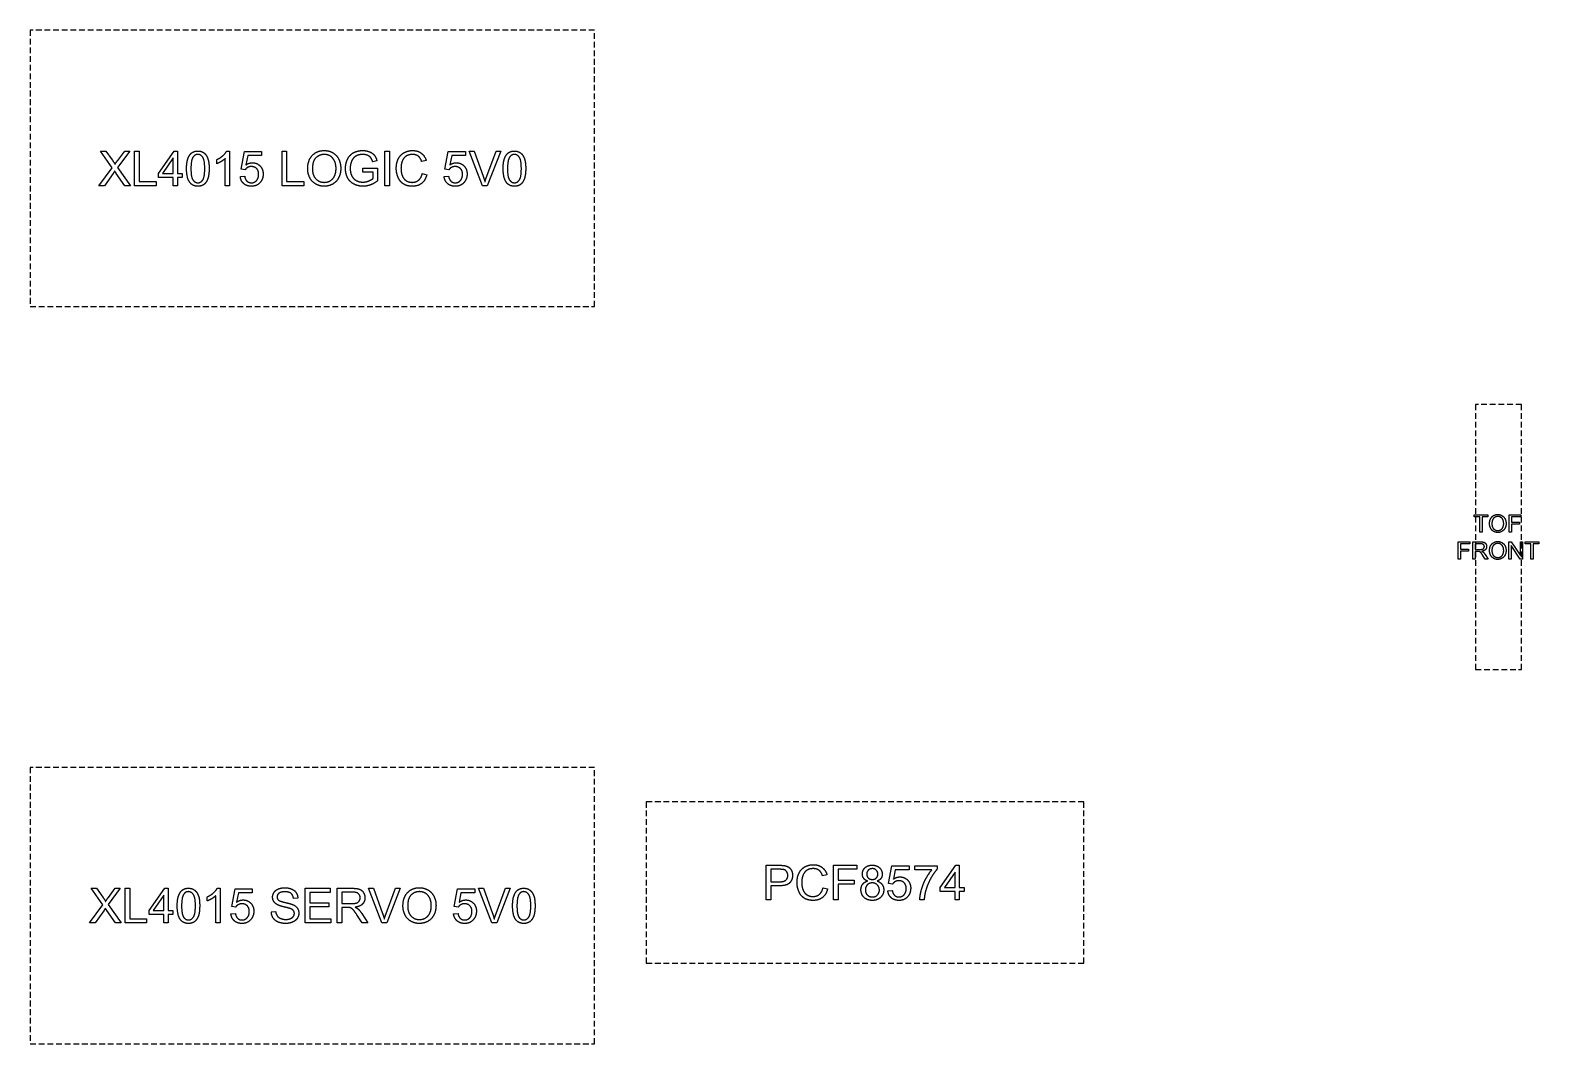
# Model space of a CAD drawing. Header units: millimetres. Extents: x -106 to 139, y -44 to 50.
# Drawn here: x 7.5 to 138.5, y -44 to 44 of the extents above; entities that cross this region are included whole.
import ezdxf

# ---------------------------------------------------------------- set-up
doc = ezdxf.new("R2010")
doc.units = ezdxf.units.MM
doc.linetypes.add('DASHED', pattern=[0.75, 0.5, -0.25])
doc.layers.get('0').update_dxf_attribs({"linetype": 'CONTINUOUS'})

msp = doc.modelspace()

# ---------------------------------------------------------------- linework, layer by layer
at = {"linetype": 'DASHED'}
for p, q in [((56.5, 44), (7.5, 44)), ((7.5, 44), (7.5, 20)), ((56.5, 20), (56.5, 44)), ((7.5, 20), (56.5, 20)), ((137, 11.5), (133, 11.5)), ((133, 11.5), (133, -11.5)), ((137, -11.5), (137, 11.5)), ((133, -11.5), (137, -11.5)), ((56.5, -20), (7.5, -20)), ((7.5, -20), (7.5, -44)), ((56.5, -44), (56.5, -20)), ((99, -23), (61, -23)), ((61, -23), (61, -37)), ((99, -37), (99, -23)), ((61, -37), (99, -37)), ((7.5, -44), (56.5, -44))]:
    msp.add_line(p, q, dxfattribs=at)
for p, q in [((14.63, 32.06), (13.61, 33.5)), ((13.61, 33.5), (14.08, 33.5)), ((14.08, 33.5), (14.63, 32.73)), ((16.14, 33.5), (15.09, 32.09)), ((15.1, 32.7), (15.71, 33.5)), ((15.71, 33.5), (16.14, 33.5)), ((16.55, 30.5), (16.55, 33.5)), ((16.55, 33.5), (16.95, 33.5)), ((16.95, 33.5), (16.95, 30.85)), ((18.63, 31.56), (20, 33.5)), ((19.93, 32.91), (18.99, 31.56)), ((19.93, 31.56), (19.93, 32.91)), ((20, 33.5), (20.3, 33.5)), ((20.3, 33.5), (20.3, 31.56)), ((23.7, 32.4), (23.7, 32.76)), ((24.43, 30.5), (24.43, 32.85)), ((24.56, 33.51), (24.8, 33.51)), ((24.8, 33.51), (24.8, 30.5)), ((25.81, 31.92), (26.1, 33.46)), ((26.1, 33.46), (27.59, 33.46)), ((26.4, 33.11), (26.23, 32.3)), ((27.59, 33.11), (26.4, 33.11)), ((27.59, 33.46), (27.59, 33.11)), ((29.37, 30.5), (29.37, 33.5)), ((29.37, 33.5), (29.77, 33.5)), ((29.77, 33.5), (29.77, 30.85)), ((38.31, 30.5), (38.31, 33.5)), ((38.31, 33.5), (38.7, 33.5)), ((38.7, 33.5), (38.7, 30.5)), ((43.51, 31.92), (43.8, 33.46)), ((43.8, 33.46), (45.29, 33.46)), ((44.1, 33.11), (43.94, 32.3)), ((45.29, 33.11), (44.1, 33.11)), ((45.29, 33.46), (45.29, 33.11)), ((46.78, 30.5), (45.62, 33.5)), ((45.62, 33.5), (46.05, 33.5)), ((46.05, 33.5), (46.83, 31.32)), ((47.15, 31.32), (47.96, 33.5)), ((48.37, 33.5), (47.19, 30.5)), ((47.96, 33.5), (48.37, 33.5)), ((13.47, 30.5), (14.63, 32.06)), ((14.7, 31.55), (13.95, 30.5)), ((15.73, 30.5), (14.98, 31.57)), ((15.09, 32.09), (16.22, 30.5)), ((18.63, 31.22), (18.63, 31.56)), ((18.99, 31.56), (19.93, 31.56)), ((20.3, 31.56), (20.71, 31.56)), ((20.71, 31.56), (20.71, 31.22)), ((26.16, 31.87), (25.81, 31.92)), ((36.38, 31.68), (36.38, 32.03)), ((36.38, 32.03), (37.66, 32.03)), ((37.27, 31.68), (36.38, 31.68)), ((37.61, 32.66), (37.25, 32.56)), ((37.27, 31.12), (37.27, 31.68)), ((37.66, 32.03), (37.66, 30.92)), ((41.89, 32.68), (41.5, 32.59)), ((41.55, 31.55), (41.94, 31.45)), ((43.86, 31.87), (43.51, 31.92)), ((13.95, 30.5), (13.47, 30.5)), ((16.22, 30.5), (15.73, 30.5)), ((18.43, 30.5), (16.55, 30.5)), ((16.95, 30.85), (18.43, 30.85)), ((18.43, 30.85), (18.43, 30.5)), ((19.93, 31.22), (18.63, 31.22)), ((19.93, 30.5), (19.93, 31.22)), ((20.3, 30.5), (19.93, 30.5)), ((20.71, 31.22), (20.3, 31.22)), ((20.3, 31.22), (20.3, 30.5)), ((24.8, 30.5), (24.43, 30.5)), ((25.75, 31.29), (26.13, 31.32)), ((31.25, 30.5), (29.37, 30.5)), ((29.77, 30.85), (31.25, 30.85)), ((31.25, 30.85), (31.25, 30.5)), ((38.7, 30.5), (38.31, 30.5)), ((43.45, 31.29), (43.83, 31.32)), ((47.19, 30.5), (46.78, 30.5)), ((132.89, 1.74), (132.89, 1.92)), ((132.89, 1.92), (134.08, 1.92)), ((133.38, 1.74), (132.89, 1.74)), ((133.38, 0.42), (133.38, 1.74)), ((134.08, 1.74), (133.58, 1.74)), ((133.58, 1.74), (133.58, 0.42)), ((134.08, 1.92), (134.08, 1.74)), ((135.92, 0.42), (135.92, 1.92)), ((135.92, 1.92), (136.93, 1.92)), ((136.93, 1.74), (136.12, 1.74)), ((136.12, 1.74), (136.12, 1.28)), ((136.93, 1.92), (136.93, 1.74)), ((133.58, 0.42), (133.38, 0.42)), ((136.12, 0.42), (135.92, 0.42)), ((136.12, 1.28), (136.82, 1.28)), ((136.82, 1.1), (136.12, 1.1)), ((136.12, 1.1), (136.12, 0.42)), ((136.82, 1.28), (136.82, 1.1)), ((131.5, -1.92), (131.5, -0.42)), ((131.5, -0.42), (132.51, -0.42)), ((132.51, -0.6), (131.7, -0.6)), ((131.7, -0.6), (131.7, -1.06)), ((131.7, -1.06), (132.4, -1.06)), ((132.4, -1.24), (131.7, -1.24)), ((131.7, -1.24), (131.7, -1.92)), ((132.4, -1.06), (132.4, -1.24)), ((132.51, -0.42), (132.51, -0.6)), ((132.77, -1.92), (132.77, -0.42)), ((132.77, -0.42), (133.44, -0.42)), ((133.44, -0.59), (132.97, -0.59)), ((132.97, -0.59), (132.97, -1.08)), ((132.97, -1.08), (133.4, -1.08)), ((133.2, -1.25), (132.97, -1.25)), ((132.97, -1.25), (132.97, -1.92)), ((135.91, -1.92), (135.91, -0.42)), ((135.91, -0.42), (136.11, -0.42)), ((136.89, -1.92), (136.1, -0.74)), ((136.1, -0.74), (136.1, -1.92)), ((136.11, -0.42), (136.9, -1.6)), ((136.9, -1.6), (136.9, -0.42)), ((136.9, -0.42), (137.09, -0.42)), ((137.09, -0.42), (137.09, -1.92)), ((137.31, -0.6), (137.31, -0.42)), ((137.31, -0.42), (138.5, -0.42)), ((137.81, -0.6), (137.31, -0.6)), ((137.81, -1.92), (137.81, -0.6)), ((138.5, -0.6), (138.01, -0.6)), ((138.01, -0.6), (138.01, -1.92)), ((138.5, -0.42), (138.5, -0.6)), ((131.7, -1.92), (131.5, -1.92)), ((132.97, -1.92), (132.77, -1.92)), ((133.84, -1.92), (133.65, -1.61)), ((133.83, -1.51), (134.09, -1.92)), ((134.09, -1.92), (133.84, -1.92)), ((136.1, -1.92), (135.91, -1.92)), ((137.09, -1.92), (136.89, -1.92)), ((138.01, -1.92), (137.81, -1.92)), ((71.41, -31.5), (71.41, -28.5)), ((71.41, -28.5), (72.54, -28.5)), ((77.25, -31.5), (77.25, -28.5)), ((77.25, -28.5), (79.28, -28.5)), ((79.28, -28.5), (79.28, -28.85)), ((82.04, -30.08), (82.33, -28.54)), ((82.33, -28.54), (83.82, -28.54)), ((83.82, -28.54), (83.82, -28.89)), ((84.33, -28.89), (84.33, -28.54)), ((84.33, -28.54), (86.27, -28.54)), ((86.27, -28.54), (86.27, -28.83)), ((86.51, -30.44), (87.88, -28.5)), ((87.88, -28.5), (88.18, -28.5)), ((88.18, -28.5), (88.18, -30.44)), ((72.57, -28.85), (71.81, -28.85)), ((71.81, -28.85), (71.81, -29.93)), ((71.81, -29.93), (72.58, -29.93)), ((76.69, -29.32), (76.3, -29.41)), ((79.28, -28.85), (77.65, -28.85)), ((77.65, -28.85), (77.65, -29.78)), ((77.65, -29.78), (79.06, -29.78)), ((79.06, -29.78), (79.06, -30.14)), ((82.39, -30.13), (82.04, -30.08)), ((82.62, -28.89), (82.46, -29.7)), ((83.82, -28.89), (82.62, -28.89)), ((85.8, -28.89), (84.33, -28.89)), ((87.82, -29.09), (86.88, -30.44)), ((87.82, -30.44), (87.82, -29.09)), ((13.82, -31.94), (12.79, -30.5)), ((12.79, -30.5), (13.27, -30.5)), ((13.27, -30.5), (13.81, -31.27)), ((15.32, -30.5), (14.27, -31.91)), ((14.29, -31.3), (14.89, -30.5)), ((14.89, -30.5), (15.32, -30.5)), ((15.74, -33.5), (15.74, -30.5)), ((15.74, -30.5), (16.14, -30.5)), ((16.14, -30.5), (16.14, -33.15)), ((17.82, -32.44), (19.19, -30.5)), ((19.12, -31.09), (18.18, -32.44)), ((19.12, -32.44), (19.12, -31.09)), ((19.19, -30.5), (19.49, -30.5)), ((19.49, -30.5), (19.49, -32.44)), ((22.88, -31.6), (22.88, -31.24)), ((23.62, -33.5), (23.62, -31.15)), ((23.75, -30.49), (23.99, -30.49)), ((23.99, -30.49), (23.99, -33.5)), ((25, -32.08), (25.29, -30.54)), ((25.29, -30.54), (26.78, -30.54)), ((25.58, -30.89), (25.42, -31.7)), ((26.78, -30.89), (25.58, -30.89)), ((26.78, -30.54), (26.78, -30.89)), ((30.74, -31.35), (30.36, -31.37)), ((31.38, -33.5), (31.38, -30.5)), ((31.38, -30.5), (33.55, -30.5)), ((33.55, -30.85), (31.77, -30.85)), ((31.77, -30.85), (31.77, -31.77)), ((33.55, -30.5), (33.55, -30.85)), ((34.17, -33.5), (34.17, -30.5)), ((34.17, -30.5), (35.5, -30.5)), ((35.52, -30.83), (34.57, -30.83)), ((34.57, -30.83), (34.57, -31.82)), ((38.05, -33.5), (36.89, -30.5)), ((36.89, -30.5), (37.32, -30.5)), ((37.32, -30.5), (38.1, -32.68)), ((38.42, -32.68), (39.23, -30.5)), ((39.63, -30.5), (38.46, -33.5)), ((39.23, -30.5), (39.63, -30.5)), ((44.33, -32.08), (44.62, -30.54)), ((44.62, -30.54), (46.11, -30.54)), ((44.91, -30.89), (44.75, -31.7)), ((46.11, -30.89), (44.91, -30.89)), ((46.11, -30.54), (46.11, -30.89)), ((47.6, -33.5), (46.44, -30.5)), ((46.44, -30.5), (46.87, -30.5)), ((46.87, -30.5), (47.65, -32.68)), ((47.97, -32.68), (48.78, -30.5)), ((49.18, -30.5), (48.01, -33.5)), ((48.78, -30.5), (49.18, -30.5)), ((72.58, -30.28), (71.81, -30.28)), ((71.81, -30.28), (71.81, -31.5)), ((76.35, -30.45), (76.74, -30.55)), ((79.06, -30.14), (77.65, -30.14)), ((77.65, -30.14), (77.65, -31.5)), ((81.97, -30.71), (82.36, -30.68)), ((86.51, -30.78), (86.51, -30.44)), ((87.82, -30.78), (86.51, -30.78)), ((86.88, -30.44), (87.82, -30.44)), ((87.82, -31.5), (87.82, -30.78)), ((88.18, -30.44), (88.59, -30.44)), ((88.59, -30.78), (88.18, -30.78)), ((88.18, -30.78), (88.18, -31.5)), ((88.59, -30.44), (88.59, -30.78)), ((12.66, -33.5), (13.82, -31.94)), ((13.89, -32.45), (13.13, -33.5)), ((14.91, -33.5), (14.16, -32.43)), ((14.27, -31.91), (15.41, -33.5)), ((17.82, -32.78), (17.82, -32.44)), ((18.18, -32.44), (19.12, -32.44)), ((19.49, -32.44), (19.89, -32.44)), ((19.89, -32.44), (19.89, -32.78)), ((24.93, -32.71), (25.32, -32.68)), ((25.34, -32.13), (25, -32.08)), ((28.44, -32.54), (28.81, -32.5)), ((31.77, -31.77), (33.43, -31.77)), ((33.43, -32.12), (31.77, -32.12)), ((31.77, -32.12), (31.77, -33.15)), ((33.43, -31.77), (33.43, -32.12)), ((34.57, -31.82), (35.42, -31.82)), ((35.03, -32.17), (34.57, -32.17)), ((34.57, -32.17), (34.57, -33.5)), ((36.29, -32.68), (36.82, -33.5)), ((44.26, -32.71), (44.65, -32.68)), ((44.67, -32.13), (44.33, -32.08)), ((71.81, -31.5), (71.41, -31.5)), ((77.65, -31.5), (77.25, -31.5)), ((85.13, -31.5), (84.75, -31.5)), ((88.18, -31.5), (87.82, -31.5)), ((13.13, -33.5), (12.66, -33.5)), ((15.41, -33.5), (14.91, -33.5)), ((17.61, -33.5), (15.74, -33.5)), ((16.14, -33.15), (17.61, -33.15)), ((17.61, -33.15), (17.61, -33.5)), ((19.12, -32.78), (17.82, -32.78)), ((19.12, -33.5), (19.12, -32.78)), ((19.49, -33.5), (19.12, -33.5)), ((19.89, -32.78), (19.49, -32.78)), ((19.49, -32.78), (19.49, -33.5)), ((23.99, -33.5), (23.62, -33.5)), ((33.62, -33.5), (31.38, -33.5)), ((31.77, -33.15), (33.62, -33.15)), ((33.62, -33.15), (33.62, -33.5)), ((34.57, -33.5), (34.17, -33.5)), ((36.32, -33.5), (35.92, -32.88)), ((36.82, -33.5), (36.32, -33.5)), ((38.46, -33.5), (38.05, -33.5)), ((48.01, -33.5), (47.6, -33.5))]:
    msp.add_line(p, q)
for points in [[(21.08, 31.98), (21.08, 32.51), (21.19, 32.83)], [(21.19, 32.83), (21.3, 33.16), (21.52, 33.34)], [(21.65, 32.99), (21.46, 32.72), (21.46, 31.98)], [(21.52, 33.34), (21.73, 33.51), (22.06, 33.51)], [(22.06, 33.21), (21.8, 33.21), (21.65, 32.99)], [(22.06, 33.51), (22.3, 33.51), (22.49, 33.41)], [(22.49, 32.96), (22.32, 33.21), (22.06, 33.21)], [(22.49, 33.41), (22.67, 33.32), (22.79, 33.13)], [(22.66, 31.98), (22.66, 32.72), (22.49, 32.96)], [(22.79, 33.13), (22.9, 32.95), (22.97, 32.69)], [(23.7, 32.76), (24.01, 32.9), (24.24, 33.11)], [(24.43, 32.85), (24.3, 32.72), (24.08, 32.59)], [(24.24, 33.11), (24.47, 33.32), (24.56, 33.51)], [(31.6, 31.96), (31.6, 32.71), (32, 33.13)], [(32, 33.13), (32.4, 33.55), (33.04, 33.55)], [(32.31, 32.92), (32.01, 32.63), (32.01, 31.95)], [(33.04, 33.21), (32.62, 33.21), (32.31, 32.92)], [(33.04, 33.55), (33.45, 33.55), (33.79, 33.35)], [(33.57, 33.06), (33.34, 33.21), (33.04, 33.21)], [(33.93, 32.64), (33.81, 32.91), (33.57, 33.06)], [(33.79, 33.35), (34.12, 33.16), (34.29, 32.8)], [(34.29, 32.8), (34.47, 32.45), (34.47, 32)], [(34.88, 31.99), (34.88, 32.42), (35.06, 32.8)], [(35.06, 32.8), (35.25, 33.18), (35.59, 33.37)], [(35.59, 32.91), (35.47, 32.78), (35.4, 32.61)], [(35.59, 33.37), (35.93, 33.55), (36.38, 33.55)], [(35.91, 33.13), (35.72, 33.05), (35.59, 32.91)], [(36.38, 33.21), (36.11, 33.21), (35.91, 33.13)], [(36.38, 33.55), (36.71, 33.55), (36.97, 33.44)], [(36.8, 33.13), (36.61, 33.21), (36.38, 33.21)], [(37.08, 32.92), (36.98, 33.05), (36.8, 33.13)], [(36.97, 33.44), (37.23, 33.34), (37.38, 33.15)], [(37.25, 32.56), (37.18, 32.79), (37.08, 32.92)], [(37.38, 33.15), (37.53, 32.96), (37.61, 32.66)], [(39.29, 32.02), (39.29, 32.49), (39.47, 32.84)], [(39.47, 32.84), (39.65, 33.19), (39.98, 33.37)], [(40.12, 33.05), (39.89, 32.88), (39.79, 32.6)], [(39.98, 33.37), (40.31, 33.55), (40.71, 33.55)], [(40.7, 33.21), (40.35, 33.21), (40.12, 33.05)], [(41.2, 33.06), (41, 33.21), (40.7, 33.21)], [(40.71, 33.55), (41.16, 33.55), (41.46, 33.32)], [(41.5, 32.59), (41.4, 32.91), (41.2, 33.06)], [(41.46, 33.32), (41.77, 33.09), (41.89, 32.68)], [(48.57, 31.98), (48.57, 32.51), (48.68, 32.83)], [(48.68, 32.83), (48.79, 33.16), (49.01, 33.34)], [(49.14, 32.99), (48.95, 32.72), (48.95, 31.98)], [(49.01, 33.34), (49.22, 33.51), (49.55, 33.51)], [(49.55, 33.21), (49.29, 33.21), (49.14, 32.99)], [(49.55, 33.51), (49.79, 33.51), (49.97, 33.41)], [(49.98, 32.96), (49.8, 33.21), (49.55, 33.21)], [(49.97, 33.41), (50.16, 33.32), (50.28, 33.13)], [(50.15, 31.98), (50.15, 32.72), (49.98, 32.96)], [(50.28, 33.13), (50.39, 32.95), (50.46, 32.69)], [(14.63, 32.73), (14.8, 32.49), (14.87, 32.36)], [(14.84, 31.77), (14.74, 31.61), (14.7, 31.55)], [(14.98, 31.57), (14.91, 31.66), (14.84, 31.77)], [(14.87, 32.36), (14.97, 32.53), (15.1, 32.7)], [(21.38, 30.76), (21.08, 31.13), (21.08, 31.98)], [(21.46, 31.98), (21.46, 31.24), (21.63, 31)], [(22.49, 31), (22.66, 31.24), (22.66, 31.98)], [(23.04, 31.98), (23.04, 31.45), (22.93, 31.13)], [(22.97, 32.69), (23.04, 32.43), (23.04, 31.98)], [(24.08, 32.59), (23.87, 32.47), (23.7, 32.4)], [(26.38, 32.08), (26.24, 32), (26.16, 31.87)], [(26.23, 32.3), (26.5, 32.49), (26.8, 32.49)], [(26.7, 32.16), (26.52, 32.16), (26.38, 32.08)], [(27.17, 31.98), (26.99, 32.16), (26.7, 32.16)], [(26.8, 32.49), (27.19, 32.49), (27.46, 32.22)], [(27.16, 30.95), (27.34, 31.15), (27.34, 31.48)], [(27.34, 31.48), (27.34, 31.8), (27.17, 31.98)], [(27.46, 32.22), (27.73, 31.94), (27.73, 31.52)], [(27.73, 31.52), (27.73, 31.11), (27.5, 30.81)], [(31.77, 31.21), (31.6, 31.57), (31.6, 31.96)], [(32.01, 31.95), (32.01, 31.41), (32.3, 31.1)], [(33.77, 31.1), (34.06, 31.42), (34.06, 32)], [(34.06, 32), (34.06, 32.36), (33.93, 32.64)], [(34.47, 32), (34.47, 31.54), (34.28, 31.18)], [(35.06, 31.19), (34.88, 31.54), (34.88, 31.99)], [(35.4, 32.61), (35.29, 32.34), (35.29, 32.01)], [(35.29, 32.01), (35.29, 31.61), (35.43, 31.34)], [(39.45, 31.22), (39.29, 31.59), (39.29, 32.02)], [(39.79, 32.6), (39.7, 32.32), (39.7, 32.02)], [(39.7, 32.02), (39.7, 31.64), (39.81, 31.36)], [(41.23, 30.98), (41.46, 31.17), (41.55, 31.55)], [(41.94, 31.45), (41.82, 30.96), (41.49, 30.7)], [(44.08, 32.08), (43.94, 32), (43.86, 31.87)], [(43.94, 32.3), (44.21, 32.49), (44.5, 32.49)], [(44.4, 32.16), (44.23, 32.16), (44.08, 32.08)], [(44.87, 31.98), (44.69, 32.16), (44.4, 32.16)], [(44.5, 32.49), (44.9, 32.49), (45.17, 32.22)], [(44.86, 30.95), (45.04, 31.15), (45.04, 31.48)], [(45.04, 31.48), (45.04, 31.8), (44.87, 31.98)], [(45.17, 32.22), (45.44, 31.94), (45.44, 31.52)], [(45.44, 31.52), (45.44, 31.11), (45.2, 30.81)], [(48.87, 30.76), (48.57, 31.13), (48.57, 31.98)], [(48.95, 31.98), (48.95, 31.24), (49.12, 31)], [(49.98, 31), (50.15, 31.24), (50.15, 31.98)], [(50.53, 31.98), (50.53, 31.45), (50.42, 31.13)], [(50.46, 32.69), (50.53, 32.43), (50.53, 31.98)], [(22.06, 30.45), (21.63, 30.45), (21.38, 30.76)], [(21.63, 31), (21.81, 30.75), (22.06, 30.75)], [(22.06, 30.75), (22.32, 30.75), (22.49, 31)], [(22.61, 30.62), (22.39, 30.45), (22.06, 30.45)], [(22.93, 31.13), (22.82, 30.8), (22.61, 30.62)], [(26.04, 30.68), (25.78, 30.91), (25.75, 31.29)], [(26.71, 30.45), (26.3, 30.45), (26.04, 30.68)], [(26.13, 31.32), (26.17, 31.04), (26.33, 30.89)], [(26.33, 30.89), (26.49, 30.75), (26.71, 30.75)], [(26.71, 30.75), (26.98, 30.75), (27.16, 30.95)], [(27.5, 30.81), (27.21, 30.45), (26.71, 30.45)], [(32.28, 30.65), (31.94, 30.86), (31.77, 31.21)], [(33.03, 30.45), (32.61, 30.45), (32.28, 30.65)], [(32.3, 31.1), (32.59, 30.79), (33.03, 30.79)], [(33.03, 30.79), (33.48, 30.79), (33.77, 31.1)], [(33.76, 30.63), (33.43, 30.45), (33.03, 30.45)], [(34.28, 31.18), (34.1, 30.82), (33.76, 30.63)], [(35.61, 30.64), (35.25, 30.83), (35.06, 31.19)], [(35.43, 31.34), (35.57, 31.07), (35.83, 30.94)], [(36.41, 30.45), (35.97, 30.45), (35.61, 30.64)], [(35.83, 30.94), (36.09, 30.81), (36.39, 30.81)], [(36.39, 30.81), (36.65, 30.81), (36.89, 30.91)], [(37.05, 30.57), (36.74, 30.45), (36.41, 30.45)], [(36.89, 30.91), (37.14, 31.01), (37.27, 31.12)], [(37.66, 30.92), (37.36, 30.68), (37.05, 30.57)], [(39.91, 30.65), (39.61, 30.84), (39.45, 31.22)], [(39.81, 31.36), (39.92, 31.07), (40.16, 30.93)], [(40.7, 30.45), (40.22, 30.45), (39.91, 30.65)], [(40.16, 30.93), (40.39, 30.79), (40.67, 30.79)], [(40.67, 30.79), (41, 30.79), (41.23, 30.98)], [(41.49, 30.7), (41.17, 30.45), (40.7, 30.45)], [(43.74, 30.68), (43.48, 30.91), (43.45, 31.29)], [(44.41, 30.45), (44, 30.45), (43.74, 30.68)], [(43.83, 31.32), (43.88, 31.04), (44.03, 30.89)], [(44.03, 30.89), (44.19, 30.75), (44.41, 30.75)], [(44.41, 30.75), (44.68, 30.75), (44.86, 30.95)], [(45.2, 30.81), (44.91, 30.45), (44.41, 30.45)], [(46.83, 31.32), (46.93, 31.06), (46.99, 30.83)], [(46.99, 30.83), (47.06, 31.08), (47.15, 31.32)], [(49.55, 30.45), (49.12, 30.45), (48.87, 30.76)], [(49.12, 31), (49.3, 30.75), (49.55, 30.75)], [(49.55, 30.75), (49.8, 30.75), (49.98, 31)], [(50.1, 30.62), (49.88, 30.45), (49.55, 30.45)], [(50.42, 31.13), (50.31, 30.8), (50.1, 30.62)], [(134.22, 1.15), (134.22, 1.52), (134.42, 1.74)], [(134.42, 1.74), (134.62, 1.95), (134.94, 1.95)], [(134.58, 1.63), (134.43, 1.49), (134.43, 1.15)], [(134.94, 1.78), (134.73, 1.78), (134.58, 1.63)], [(134.94, 1.95), (135.15, 1.95), (135.31, 1.85)], [(135.21, 1.7), (135.09, 1.78), (134.94, 1.78)], [(135.39, 1.49), (135.33, 1.63), (135.21, 1.7)], [(135.31, 1.85), (135.48, 1.75), (135.57, 1.57)], [(135.45, 1.17), (135.45, 1.35), (135.39, 1.49)], [(135.57, 1.57), (135.66, 1.39), (135.66, 1.17)], [(134.31, 0.78), (134.22, 0.95), (134.22, 1.15)], [(134.56, 0.5), (134.39, 0.6), (134.31, 0.78)], [(134.43, 1.15), (134.43, 0.88), (134.57, 0.72)], [(134.94, 0.39), (134.73, 0.39), (134.56, 0.5)], [(134.57, 0.72), (134.72, 0.56), (134.94, 0.56)], [(134.94, 0.56), (135.16, 0.56), (135.31, 0.72)], [(135.3, 0.49), (135.13, 0.39), (134.94, 0.39)], [(135.56, 0.76), (135.47, 0.58), (135.3, 0.49)], [(135.31, 0.72), (135.45, 0.88), (135.45, 1.17)], [(135.66, 1.17), (135.66, 0.94), (135.56, 0.76)], [(133.31, -1.26), (133.28, -1.25), (133.2, -1.25)], [(133.4, -1.3), (133.36, -1.27), (133.31, -1.26)], [(133.4, -1.08), (133.53, -1.08), (133.61, -1.05)], [(133.5, -1.4), (133.45, -1.33), (133.4, -1.3)], [(133.44, -0.42), (133.64, -0.42), (133.74, -0.46)], [(133.69, -0.65), (133.61, -0.59), (133.44, -0.59)], [(133.87, -1.1), (133.76, -1.21), (133.55, -1.24)], [(133.55, -1.24), (133.63, -1.28), (133.67, -1.31)], [(133.61, -1.05), (133.69, -1.03), (133.73, -0.96)], [(133.77, -0.83), (133.77, -0.72), (133.69, -0.65)], [(133.73, -0.96), (133.77, -0.9), (133.77, -0.83)], [(133.74, -0.46), (133.85, -0.5), (133.91, -0.6)], [(133.97, -0.83), (133.97, -0.99), (133.87, -1.1)], [(133.91, -0.6), (133.97, -0.71), (133.97, -0.83)], [(134.22, -1.19), (134.22, -0.82), (134.42, -0.61)], [(134.31, -1.56), (134.22, -1.39), (134.22, -1.19)], [(134.42, -0.61), (134.62, -0.39), (134.94, -0.39)], [(134.58, -0.71), (134.43, -0.85), (134.43, -1.19)], [(134.43, -1.19), (134.43, -1.46), (134.57, -1.62)], [(134.94, -0.56), (134.73, -0.56), (134.58, -0.71)], [(134.94, -0.39), (135.15, -0.39), (135.31, -0.49)], [(135.21, -0.64), (135.09, -0.56), (134.94, -0.56)], [(135.39, -0.85), (135.33, -0.72), (135.21, -0.64)], [(135.31, -0.49), (135.48, -0.59), (135.57, -0.77)], [(135.31, -1.62), (135.45, -1.46), (135.45, -1.17)], [(135.45, -1.17), (135.45, -0.99), (135.39, -0.85)], [(135.66, -1.17), (135.66, -1.4), (135.56, -1.58)], [(135.57, -0.77), (135.66, -0.95), (135.66, -1.17)], [(133.65, -1.61), (133.56, -1.47), (133.5, -1.4)], [(133.67, -1.31), (133.75, -1.39), (133.83, -1.51)], [(134.56, -1.84), (134.39, -1.74), (134.31, -1.56)], [(134.94, -1.95), (134.73, -1.95), (134.56, -1.84)], [(134.57, -1.62), (134.72, -1.78), (134.94, -1.78)], [(134.94, -1.78), (135.16, -1.78), (135.31, -1.62)], [(135.3, -1.85), (135.13, -1.95), (134.94, -1.95)], [(135.56, -1.58), (135.47, -1.76), (135.3, -1.85)], [(72.54, -28.5), (72.84, -28.5), (73, -28.53)], [(73, -28.53), (73.22, -28.57), (73.37, -28.67)], [(73.37, -28.67), (73.52, -28.77), (73.61, -28.96)], [(74.27, -29.16), (74.45, -28.81), (74.78, -28.63)], [(74.78, -28.63), (75.11, -28.45), (75.51, -28.45)], [(75.5, -28.79), (75.15, -28.79), (74.92, -28.95)], [(76, -28.94), (75.8, -28.79), (75.5, -28.79)], [(75.51, -28.45), (75.96, -28.45), (76.26, -28.68)], [(76.26, -28.68), (76.57, -28.91), (76.69, -29.32)], [(79.76, -29.26), (79.76, -28.93), (79.99, -28.71)], [(79.99, -28.71), (80.23, -28.49), (80.62, -28.49)], [(80.63, -28.79), (80.41, -28.79), (80.28, -28.93)], [(80.62, -28.49), (81.01, -28.49), (81.25, -28.72)], [(80.97, -28.93), (80.83, -28.79), (80.63, -28.79)], [(81.25, -28.72), (81.49, -28.94), (81.49, -29.27)], [(72.95, -28.88), (72.84, -28.85), (72.57, -28.85)], [(72.58, -29.93), (72.97, -29.93), (73.13, -29.78)], [(73.46, -30.02), (73.21, -30.28), (72.58, -30.28)], [(73.19, -29.06), (73.1, -28.92), (72.95, -28.88)], [(73.13, -29.78), (73.29, -29.64), (73.29, -29.38)], [(73.29, -29.38), (73.29, -29.19), (73.19, -29.06)], [(73.7, -29.37), (73.7, -29.75), (73.46, -30.02)], [(73.61, -28.96), (73.7, -29.14), (73.7, -29.37)], [(74.09, -29.98), (74.09, -29.51), (74.27, -29.16)], [(74.25, -30.78), (74.09, -30.41), (74.09, -29.98)], [(74.59, -29.4), (74.5, -29.68), (74.5, -29.98)], [(74.5, -29.98), (74.5, -30.36), (74.61, -30.64)], [(74.92, -28.95), (74.69, -29.12), (74.59, -29.4)], [(76.3, -29.41), (76.2, -29.09), (76, -28.94)], [(79.87, -29.63), (79.76, -29.48), (79.76, -29.26)], [(79.79, -30.14), (79.94, -29.94), (80.21, -29.87)], [(80.21, -29.87), (79.98, -29.79), (79.87, -29.63)], [(80.28, -28.93), (80.14, -29.06), (80.14, -29.25)], [(80.14, -29.25), (80.14, -29.46), (80.27, -29.6)], [(80.62, -30.03), (80.36, -30.03), (80.19, -30.2)], [(80.27, -29.6), (80.41, -29.73), (80.63, -29.73)], [(81.06, -30.21), (80.89, -30.03), (80.62, -30.03)], [(80.63, -29.73), (80.84, -29.73), (80.98, -29.6)], [(81.11, -29.27), (81.11, -29.07), (80.97, -28.93)], [(80.98, -29.6), (81.11, -29.46), (81.11, -29.27)], [(81.38, -29.64), (81.27, -29.79), (81.05, -29.87)], [(81.05, -29.87), (81.33, -29.96), (81.47, -30.16)], [(81.49, -29.27), (81.49, -29.48), (81.38, -29.64)], [(82.61, -29.92), (82.47, -30), (82.39, -30.13)], [(82.46, -29.7), (82.73, -29.51), (83.03, -29.51)], [(82.93, -29.84), (82.75, -29.84), (82.61, -29.92)], [(83.39, -30.02), (83.22, -29.84), (82.93, -29.84)], [(83.03, -29.51), (83.42, -29.51), (83.69, -29.78)], [(83.57, -30.52), (83.57, -30.2), (83.39, -30.02)], [(83.69, -29.78), (83.96, -30.06), (83.96, -30.48)], [(84.89, -30.64), (85.02, -30.14), (85.27, -29.68)], [(85.27, -29.68), (85.52, -29.21), (85.8, -28.89)], [(85.7, -29.64), (85.42, -30.14), (85.27, -30.68)], [(86.27, -28.83), (85.98, -29.13), (85.7, -29.64)], [(13.81, -31.27), (13.98, -31.51), (14.05, -31.64)], [(14.05, -31.64), (14.15, -31.47), (14.29, -31.3)], [(20.27, -32.02), (20.27, -31.49), (20.38, -31.17)], [(20.38, -31.17), (20.49, -30.84), (20.7, -30.66)], [(20.84, -31.01), (20.65, -31.28), (20.65, -32.02)], [(20.7, -30.66), (20.92, -30.49), (21.25, -30.49)], [(21.24, -30.79), (20.99, -30.79), (20.84, -31.01)], [(21.67, -31.04), (21.5, -30.79), (21.24, -30.79)], [(21.25, -30.49), (21.49, -30.49), (21.67, -30.59)], [(21.67, -30.59), (21.85, -30.68), (21.97, -30.87)], [(21.85, -32.02), (21.85, -31.28), (21.67, -31.04)], [(21.97, -30.87), (22.09, -31.05), (22.16, -31.31)], [(22.16, -31.31), (22.22, -31.57), (22.22, -32.02)], [(22.88, -31.24), (23.19, -31.1), (23.42, -30.89)], [(23.27, -31.41), (23.05, -31.53), (22.88, -31.6)], [(23.62, -31.15), (23.48, -31.28), (23.27, -31.41)], [(23.42, -30.89), (23.65, -30.68), (23.75, -30.49)], [(28.55, -31.28), (28.55, -31.05), (28.68, -30.85)], [(28.66, -31.65), (28.55, -31.48), (28.55, -31.28)], [(28.68, -30.85), (28.81, -30.65), (29.06, -30.55)], [(29.1, -30.93), (28.94, -31.06), (28.94, -31.25)], [(28.94, -31.25), (28.94, -31.41), (29.05, -31.52)], [(29.06, -30.55), (29.31, -30.45), (29.61, -30.45)], [(29.63, -30.8), (29.27, -30.8), (29.1, -30.93)], [(29.61, -30.45), (29.94, -30.45), (30.2, -30.56)], [(30.15, -30.94), (29.97, -30.8), (29.63, -30.8)], [(30.36, -31.37), (30.33, -31.09), (30.15, -30.94)], [(30.2, -30.56), (30.45, -30.66), (30.59, -30.87)], [(30.59, -30.87), (30.73, -31.08), (30.74, -31.35)], [(35.5, -30.5), (35.9, -30.5), (36.11, -30.58)], [(36, -30.97), (35.85, -30.83), (35.52, -30.83)], [(36.16, -31.32), (36.16, -31.11), (36, -30.97)], [(36.08, -31.59), (36.16, -31.46), (36.16, -31.32)], [(36.11, -30.58), (36.32, -30.66), (36.44, -30.87)], [(36.57, -31.32), (36.57, -31.64), (36.36, -31.86)], [(36.44, -30.87), (36.57, -31.07), (36.57, -31.32)], [(39.87, -32.04), (39.87, -31.29), (40.27, -30.87)], [(40.27, -30.87), (40.67, -30.45), (41.3, -30.45)], [(40.58, -31.08), (40.28, -31.37), (40.28, -32.05)], [(41.3, -30.79), (40.88, -30.79), (40.58, -31.08)], [(41.3, -30.45), (41.72, -30.45), (42.05, -30.65)], [(41.84, -30.94), (41.6, -30.79), (41.3, -30.79)], [(42.2, -31.36), (42.08, -31.09), (41.84, -30.94)], [(42.05, -30.65), (42.39, -30.84), (42.56, -31.2)], [(42.33, -32), (42.33, -31.64), (42.2, -31.36)], [(42.56, -31.2), (42.74, -31.55), (42.74, -32)], [(49.39, -32.02), (49.39, -31.49), (49.5, -31.17)], [(49.5, -31.17), (49.61, -30.84), (49.82, -30.66)], [(49.96, -31.01), (49.77, -31.28), (49.77, -32.02)], [(49.82, -30.66), (50.04, -30.49), (50.37, -30.49)], [(50.36, -30.79), (50.11, -30.79), (49.96, -31.01)], [(50.79, -31.04), (50.62, -30.79), (50.36, -30.79)], [(50.37, -30.49), (50.61, -30.49), (50.79, -30.59)], [(50.79, -30.59), (50.97, -30.68), (51.09, -30.87)], [(50.97, -32.02), (50.97, -31.28), (50.79, -31.04)], [(51.09, -30.87), (51.21, -31.05), (51.28, -31.31)], [(51.28, -31.31), (51.34, -31.57), (51.34, -32.02)], [(74.71, -31.35), (74.41, -31.16), (74.25, -30.78)], [(74.61, -30.64), (74.72, -30.93), (74.96, -31.07)], [(75.5, -31.55), (75.02, -31.55), (74.71, -31.35)], [(74.96, -31.07), (75.19, -31.21), (75.47, -31.21)], [(75.47, -31.21), (75.8, -31.21), (76.03, -31.02)], [(76.29, -31.3), (75.97, -31.55), (75.5, -31.55)], [(76.03, -31.02), (76.26, -30.83), (76.35, -30.45)], [(76.74, -30.55), (76.62, -31.04), (76.29, -31.3)], [(79.64, -30.63), (79.64, -30.34), (79.79, -30.14)], [(79.91, -31.29), (79.64, -31.03), (79.64, -30.63)], [(80.63, -31.55), (80.18, -31.55), (79.91, -31.29)], [(80.19, -30.2), (80.02, -30.38), (80.02, -30.63)], [(80.02, -30.63), (80.02, -30.79), (80.09, -30.94)], [(80.09, -30.94), (80.17, -31.09), (80.31, -31.17)], [(80.31, -31.17), (80.46, -31.25), (80.63, -31.25)], [(80.63, -31.25), (80.9, -31.25), (81.07, -31.08)], [(81.34, -31.29), (81.07, -31.55), (80.63, -31.55)], [(81.24, -30.65), (81.24, -30.38), (81.06, -30.21)], [(81.07, -31.08), (81.24, -30.91), (81.24, -30.65)], [(81.62, -30.64), (81.62, -31.03), (81.34, -31.29)], [(81.47, -30.16), (81.62, -30.36), (81.62, -30.64)], [(82.27, -31.32), (82.01, -31.09), (81.97, -30.71)], [(82.94, -31.55), (82.53, -31.55), (82.27, -31.32)], [(82.36, -30.68), (82.4, -30.96), (82.56, -31.11)], [(82.56, -31.11), (82.72, -31.25), (82.94, -31.25)], [(82.94, -31.25), (83.2, -31.25), (83.39, -31.05)], [(83.73, -31.19), (83.44, -31.55), (82.94, -31.55)], [(83.39, -31.05), (83.57, -30.85), (83.57, -30.52)], [(83.96, -30.48), (83.96, -30.89), (83.73, -31.19)], [(84.75, -31.5), (84.75, -31.15), (84.89, -30.64)], [(85.27, -30.68), (85.16, -31.05), (85.13, -31.5)], [(14.03, -32.23), (13.93, -32.39), (13.89, -32.45)], [(14.16, -32.43), (14.1, -32.34), (14.03, -32.23)], [(20.56, -33.24), (20.27, -32.87), (20.27, -32.02)], [(20.65, -32.02), (20.65, -32.76), (20.82, -33)], [(21.67, -33), (21.85, -32.76), (21.85, -32.02)], [(22.22, -32.02), (22.22, -32.55), (22.12, -32.87)], [(25.22, -33.32), (24.97, -33.09), (24.93, -32.71)], [(25.32, -32.68), (25.36, -32.96), (25.52, -33.11)], [(25.57, -31.92), (25.42, -32), (25.34, -32.13)], [(25.42, -31.7), (25.69, -31.51), (25.99, -31.51)], [(25.89, -31.84), (25.71, -31.84), (25.57, -31.92)], [(26.35, -32.02), (26.17, -31.84), (25.89, -31.84)], [(25.99, -31.51), (26.38, -31.51), (26.65, -31.78)], [(26.34, -33.05), (26.53, -32.85), (26.53, -32.52)], [(26.53, -32.52), (26.53, -32.2), (26.35, -32.02)], [(26.65, -31.78), (26.92, -32.06), (26.92, -32.48)], [(26.92, -32.48), (26.92, -32.89), (26.68, -33.19)], [(28.6, -33.08), (28.45, -32.84), (28.44, -32.54)], [(28.98, -31.93), (28.76, -31.82), (28.66, -31.65)], [(28.81, -32.5), (28.84, -32.73), (28.94, -32.87)], [(29.56, -32.12), (29.15, -32.02), (28.98, -31.93)], [(29.05, -31.52), (29.17, -31.62), (29.65, -31.73)], [(30.09, -32.26), (29.97, -32.21), (29.56, -32.12)], [(29.65, -31.73), (30.14, -31.84), (30.32, -31.92)], [(30.36, -32.44), (30.28, -32.33), (30.09, -32.26)], [(30.32, -31.92), (30.58, -32.04), (30.7, -32.23)], [(30.44, -32.69), (30.44, -32.54), (30.36, -32.44)], [(30.36, -32.94), (30.44, -32.82), (30.44, -32.69)], [(30.83, -32.65), (30.83, -32.89), (30.69, -33.11)], [(30.7, -32.23), (30.83, -32.41), (30.83, -32.65)], [(35.25, -32.18), (35.18, -32.17), (35.03, -32.17)], [(35.43, -32.26), (35.34, -32.2), (35.25, -32.18)], [(35.42, -31.82), (35.69, -31.82), (35.85, -31.77)], [(35.63, -32.46), (35.52, -32.32), (35.43, -32.26)], [(35.92, -32.88), (35.74, -32.61), (35.63, -32.46)], [(36.36, -31.86), (36.16, -32.08), (35.72, -32.14)], [(35.72, -32.14), (35.88, -32.21), (35.96, -32.28)], [(35.85, -31.77), (36, -31.71), (36.08, -31.59)], [(35.96, -32.28), (36.14, -32.44), (36.29, -32.68)], [(38.1, -32.68), (38.19, -32.94), (38.25, -33.17)], [(38.25, -33.17), (38.32, -32.92), (38.42, -32.68)], [(40.04, -32.79), (39.87, -32.43), (39.87, -32.04)], [(40.28, -32.05), (40.28, -32.59), (40.57, -32.9)], [(42.04, -32.9), (42.33, -32.58), (42.33, -32)], [(42.74, -32), (42.74, -32.46), (42.55, -32.82)], [(44.56, -33.32), (44.3, -33.09), (44.26, -32.71)], [(44.65, -32.68), (44.69, -32.96), (44.85, -33.11)], [(44.9, -31.92), (44.76, -32), (44.67, -32.13)], [(44.75, -31.7), (45.02, -31.51), (45.32, -31.51)], [(45.22, -31.84), (45.04, -31.84), (44.9, -31.92)], [(45.68, -32.02), (45.51, -31.84), (45.22, -31.84)], [(45.32, -31.51), (45.71, -31.51), (45.98, -31.78)], [(45.86, -32.52), (45.86, -32.2), (45.68, -32.02)], [(45.68, -33.05), (45.86, -32.85), (45.86, -32.52)], [(45.98, -31.78), (46.25, -32.06), (46.25, -32.48)], [(46.25, -32.48), (46.25, -32.89), (46.01, -33.19)], [(47.65, -32.68), (47.74, -32.94), (47.8, -33.17)], [(47.8, -33.17), (47.87, -32.92), (47.97, -32.68)], [(49.68, -33.24), (49.39, -32.87), (49.39, -32.02)], [(49.77, -32.02), (49.77, -32.76), (49.94, -33)], [(50.79, -33), (50.97, -32.76), (50.97, -32.02)], [(51.34, -32.02), (51.34, -32.55), (51.24, -32.87)], [(21.25, -33.55), (20.81, -33.55), (20.56, -33.24)], [(20.82, -33), (20.99, -33.25), (21.25, -33.25)], [(21.25, -33.25), (21.5, -33.25), (21.67, -33)], [(21.79, -33.38), (21.58, -33.55), (21.25, -33.55)], [(22.12, -32.87), (22.01, -33.2), (21.79, -33.38)], [(25.89, -33.55), (25.48, -33.55), (25.22, -33.32)], [(25.52, -33.11), (25.67, -33.25), (25.89, -33.25)], [(25.89, -33.25), (26.16, -33.25), (26.34, -33.05)], [(26.68, -33.19), (26.39, -33.55), (25.89, -33.55)], [(29.03, -33.43), (28.76, -33.31), (28.6, -33.08)], [(28.94, -32.87), (29.03, -33.02), (29.24, -33.11)], [(29.72, -33.55), (29.31, -33.55), (29.03, -33.43)], [(29.24, -33.11), (29.44, -33.2), (29.7, -33.2)], [(29.7, -33.2), (29.93, -33.2), (30.1, -33.13)], [(30.3, -33.43), (30.04, -33.55), (29.72, -33.55)], [(30.1, -33.13), (30.27, -33.06), (30.36, -32.94)], [(30.69, -33.11), (30.55, -33.32), (30.3, -33.43)], [(40.54, -33.35), (40.21, -33.14), (40.04, -32.79)], [(41.3, -33.55), (40.88, -33.55), (40.54, -33.35)], [(40.57, -32.9), (40.86, -33.21), (41.3, -33.21)], [(41.3, -33.21), (41.75, -33.21), (42.04, -32.9)], [(42.03, -33.37), (41.69, -33.55), (41.3, -33.55)], [(42.55, -32.82), (42.37, -33.18), (42.03, -33.37)], [(45.23, -33.55), (44.82, -33.55), (44.56, -33.32)], [(44.85, -33.11), (45, -33.25), (45.23, -33.25)], [(45.23, -33.25), (45.49, -33.25), (45.68, -33.05)], [(46.01, -33.19), (45.73, -33.55), (45.23, -33.55)], [(50.37, -33.55), (49.93, -33.55), (49.68, -33.24)], [(49.94, -33), (50.11, -33.25), (50.37, -33.25)], [(50.37, -33.25), (50.62, -33.25), (50.79, -33)], [(50.91, -33.38), (50.7, -33.55), (50.37, -33.55)], [(51.24, -32.87), (51.13, -33.2), (50.91, -33.38)]]:
    msp.add_open_spline(points, degree=2)

doc.saveas('drawing.dxf')
